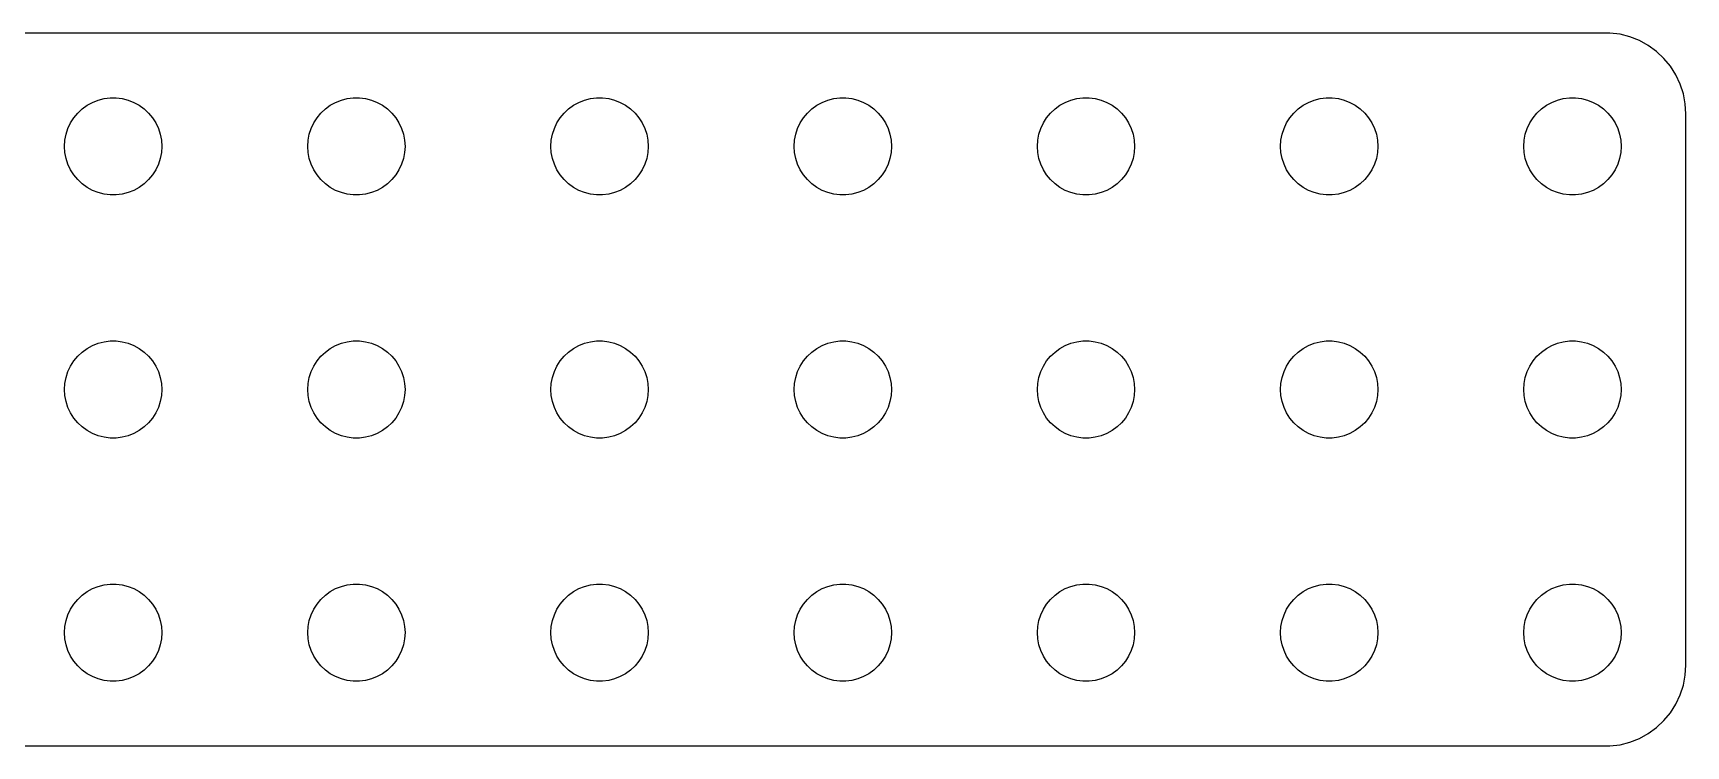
# Model space of a CAD drawing. Header units: metres. Extents: x -97 to 97, y -22 to 22.
# Drawn here: x -4.9 to 97, y -22 to 22 of the extents above; entities that cross this region are included whole.
import ezdxf

# ---------------------------------------------------------------- set-up
doc = ezdxf.new("R2010")
doc.units = ezdxf.units.M

msp = doc.modelspace()

# ---------------------------------------------------------------- linework, layer by layer
for p, q in [((92.3139, 21.9901), (-92.3139, 21.9901)), ((92.9369, 21.9114), (92.3139, 21.9901)), ((93.5451, 21.7553), (92.9369, 21.9114)), ((94.1289, 21.5241), (93.5451, 21.7553)), ((94.6791, 21.2216), (94.1289, 21.5241)), ((95.1871, 20.8526), (94.6791, 21.2216)), ((95.6448, 20.4227), (95.1871, 20.8526)), ((96.0451, 19.9389), (95.6448, 20.4227)), ((96.3815, 19.4088), (96.0451, 19.9389)), ((96.6489, 18.8406), (96.3815, 19.4088)), ((96.8429, 18.2434), (96.6489, 18.8406)), ((-1.91226, 17.3115), (-1.60747, 17.533)), ((-1.60747, 17.533), (-1.27733, 17.7145)), ((-1.27733, 17.7145), (-0.927048, 17.8532)), ((-0.927048, 17.8532), (-0.562134, 17.9469)), ((-0.562134, 17.9469), (-0.18837, 17.9941)), ((-0.18837, 17.9941), (0.18837, 17.9941)), ((0.18837, 17.9941), (0.562134, 17.9469)), ((0.562134, 17.9469), (0.927048, 17.8532)), ((0.927048, 17.8532), (1.27733, 17.7145)), ((1.27733, 17.7145), (1.60747, 17.533)), ((1.60747, 17.533), (1.91226, 17.3115)), ((13.0877, 17.3115), (13.3925, 17.533)), ((13.3925, 17.533), (13.7227, 17.7145)), ((13.7227, 17.7145), (14.0729, 17.8532)), ((14.0729, 17.8532), (14.4379, 17.9469)), ((14.4379, 17.9469), (14.8116, 17.9941)), ((14.8116, 17.9941), (15.1884, 17.9941)), ((15.1884, 17.9941), (15.5621, 17.9469)), ((15.5621, 17.9469), (15.927, 17.8532)), ((15.927, 17.8532), (16.2773, 17.7145)), ((16.2773, 17.7145), (16.6075, 17.533)), ((16.6075, 17.533), (16.9123, 17.3115)), ((28.0877, 17.3115), (28.3925, 17.533)), ((28.3925, 17.533), (28.7227, 17.7145)), ((28.7227, 17.7145), (29.0729, 17.8532)), ((29.0729, 17.8532), (29.4379, 17.9469)), ((29.4379, 17.9469), (29.8116, 17.9941)), ((29.8116, 17.9941), (30.1884, 17.9941)), ((30.1884, 17.9941), (30.5621, 17.9469)), ((30.5621, 17.9469), (30.927, 17.8532)), ((30.927, 17.8532), (31.2773, 17.7145)), ((31.2773, 17.7145), (31.6075, 17.533)), ((31.6075, 17.533), (31.9123, 17.3115)), ((43.0877, 17.3115), (43.3925, 17.533)), ((43.3925, 17.533), (43.7227, 17.7145)), ((43.7227, 17.7145), (44.0729, 17.8532)), ((44.0729, 17.8532), (44.4379, 17.9469)), ((44.4379, 17.9469), (44.8116, 17.9941)), ((44.8116, 17.9941), (45.1884, 17.9941)), ((45.1884, 17.9941), (45.5621, 17.9469)), ((45.5621, 17.9469), (45.927, 17.8532)), ((45.927, 17.8532), (46.2773, 17.7145)), ((46.2773, 17.7145), (46.6075, 17.533)), ((46.6075, 17.533), (46.9123, 17.3115)), ((58.0877, 17.3115), (58.3925, 17.533)), ((58.3925, 17.533), (58.7227, 17.7145)), ((58.7227, 17.7145), (59.0729, 17.8532)), ((59.0729, 17.8532), (59.4379, 17.9469)), ((59.4379, 17.9469), (59.8116, 17.9941)), ((59.8116, 17.9941), (60.1884, 17.9941)), ((60.1884, 17.9941), (60.5621, 17.9469)), ((60.5621, 17.9469), (60.927, 17.8532)), ((60.927, 17.8532), (61.2773, 17.7145)), ((61.2773, 17.7145), (61.6075, 17.533)), ((61.6075, 17.533), (61.9123, 17.3115)), ((73.0877, 17.3115), (73.3925, 17.533)), ((73.3925, 17.533), (73.7227, 17.7145)), ((73.7227, 17.7145), (74.073, 17.8532)), ((74.073, 17.8532), (74.4379, 17.9469)), ((74.4379, 17.9469), (74.8116, 17.9941)), ((74.8116, 17.9941), (75.1884, 17.9941)), ((75.1884, 17.9941), (75.5621, 17.9469)), ((75.5621, 17.9469), (75.927, 17.8532)), ((75.927, 17.8532), (76.2773, 17.7145)), ((76.2773, 17.7145), (76.6075, 17.533)), ((76.6075, 17.533), (76.9123, 17.3115)), ((88.0877, 17.3115), (88.3925, 17.533)), ((88.3925, 17.533), (88.7227, 17.7145)), ((88.7227, 17.7145), (89.073, 17.8532)), ((89.073, 17.8532), (89.4379, 17.9469)), ((89.4379, 17.9469), (89.8116, 17.9941)), ((89.8116, 17.9941), (90.1884, 17.9941)), ((90.1884, 17.9941), (90.5621, 17.9469)), ((90.5621, 17.9469), (90.927, 17.8532)), ((90.927, 17.8532), (91.2773, 17.7145)), ((91.2773, 17.7145), (91.6075, 17.533)), ((91.6075, 17.533), (91.9123, 17.3115)), ((96.9606, 17.6267), (96.8429, 18.2434)), ((97, 17), (96.9606, 17.6267)), ((-2.78932, 16.1044), (-2.62891, 16.4453)), ((-2.62891, 16.4453), (-2.42705, 16.7634)), ((-2.42705, 16.7634), (-2.1869, 17.0536)), ((-2.1869, 17.0536), (-1.91226, 17.3115)), ((1.91226, 17.3115), (2.1869, 17.0536)), ((2.1869, 17.0536), (2.42705, 16.7634)), ((2.42705, 16.7634), (2.62891, 16.4453)), ((2.62891, 16.4453), (2.78932, 16.1044)), ((12.2107, 16.1044), (12.3711, 16.4453)), ((12.3711, 16.4453), (12.5729, 16.7634)), ((12.5729, 16.7634), (12.8131, 17.0536)), ((12.8131, 17.0536), (13.0877, 17.3115)), ((16.9123, 17.3115), (17.1869, 17.0536)), ((17.1869, 17.0536), (17.427, 16.7634)), ((17.427, 16.7634), (17.6289, 16.4453)), ((17.6289, 16.4453), (17.7893, 16.1044)), ((27.2107, 16.1044), (27.3711, 16.4453)), ((27.3711, 16.4453), (27.5729, 16.7634)), ((27.5729, 16.7634), (27.8131, 17.0536)), ((27.8131, 17.0536), (28.0877, 17.3115)), ((31.9123, 17.3115), (32.1869, 17.0536)), ((32.1869, 17.0536), (32.427, 16.7634)), ((32.427, 16.7634), (32.6289, 16.4453)), ((32.6289, 16.4453), (32.7893, 16.1044)), ((42.2107, 16.1044), (42.3711, 16.4453)), ((42.3711, 16.4453), (42.5729, 16.7634)), ((42.5729, 16.7634), (42.8131, 17.0536)), ((42.8131, 17.0536), (43.0877, 17.3115)), ((46.9123, 17.3115), (47.1869, 17.0536)), ((47.1869, 17.0536), (47.427, 16.7634)), ((47.427, 16.7634), (47.6289, 16.4453)), ((47.6289, 16.4453), (47.7893, 16.1044)), ((57.2107, 16.1044), (57.3711, 16.4453)), ((57.3711, 16.4453), (57.5729, 16.7634)), ((57.5729, 16.7634), (57.8131, 17.0536)), ((57.8131, 17.0536), (58.0877, 17.3115)), ((61.9123, 17.3115), (62.1869, 17.0536)), ((62.1869, 17.0536), (62.427, 16.7634)), ((62.427, 16.7634), (62.6289, 16.4453)), ((62.6289, 16.4453), (62.7893, 16.1044)), ((72.2107, 16.1044), (72.3711, 16.4453)), ((72.3711, 16.4453), (72.573, 16.7634)), ((72.573, 16.7634), (72.8131, 17.0536)), ((72.8131, 17.0536), (73.0877, 17.3115)), ((76.9123, 17.3115), (77.1869, 17.0536)), ((77.1869, 17.0536), (77.427, 16.7634)), ((77.427, 16.7634), (77.6289, 16.4453)), ((77.6289, 16.4453), (77.7893, 16.1044)), ((87.2107, 16.1044), (87.3711, 16.4453)), ((87.3711, 16.4453), (87.573, 16.7634)), ((87.573, 16.7634), (87.8131, 17.0536)), ((87.8131, 17.0536), (88.0877, 17.3115)), ((91.9123, 17.3115), (92.1869, 17.0536)), ((92.1869, 17.0536), (92.427, 16.7634)), ((92.427, 16.7634), (92.6289, 16.4453)), ((92.6289, 16.4453), (92.7893, 16.1044)), ((97, -17), (97, 17)), ((-3, 15), (-2.97633, 15.376)), ((-2.97633, 15.376), (-2.90575, 15.7461)), ((-2.90575, 15.7461), (-2.78932, 16.1044)), ((2.78932, 16.1044), (2.90575, 15.7461)), ((2.90575, 15.7461), (2.97633, 15.376)), ((2.97633, 15.376), (3, 15)), ((12, 15), (12.0237, 15.376)), ((12.0237, 15.376), (12.0942, 15.7461)), ((12.0942, 15.7461), (12.2107, 16.1044)), ((17.7893, 16.1044), (17.9057, 15.7461)), ((17.9057, 15.7461), (17.9763, 15.376)), ((17.9763, 15.376), (18, 15)), ((27, 15), (27.0237, 15.376)), ((27.0237, 15.376), (27.0942, 15.7461)), ((27.0942, 15.7461), (27.2107, 16.1044)), ((32.7893, 16.1044), (32.9057, 15.7461)), ((32.9057, 15.7461), (32.9763, 15.376)), ((32.9763, 15.376), (33, 15)), ((42, 15), (42.0237, 15.376)), ((42.0237, 15.376), (42.0942, 15.7461)), ((42.0942, 15.7461), (42.2107, 16.1044)), ((47.7893, 16.1044), (47.9057, 15.7461)), ((47.9057, 15.7461), (47.9763, 15.376)), ((47.9763, 15.376), (48, 15)), ((57, 15), (57.0237, 15.376)), ((57.0237, 15.376), (57.0942, 15.7461)), ((57.0942, 15.7461), (57.2107, 16.1044)), ((62.7893, 16.1044), (62.9057, 15.7461)), ((62.9057, 15.7461), (62.9763, 15.376)), ((62.9763, 15.376), (63, 15)), ((72, 15), (72.0237, 15.376)), ((72.0237, 15.376), (72.0943, 15.7461)), ((72.0943, 15.7461), (72.2107, 16.1044)), ((77.7893, 16.1044), (77.9057, 15.7461)), ((77.9057, 15.7461), (77.9763, 15.376)), ((77.9763, 15.376), (78, 15)), ((87, 15), (87.0237, 15.376)), ((87.0237, 15.376), (87.0943, 15.7461)), ((87.0943, 15.7461), (87.2107, 16.1044)), ((92.7893, 16.1044), (92.9057, 15.7461)), ((92.9057, 15.7461), (92.9763, 15.376)), ((92.9763, 15.376), (93, 15)), ((-2.97633, 14.624), (-3, 15)), ((-2.90575, 14.2539), (-2.97633, 14.624)), ((2.97633, 14.624), (2.90575, 14.2539)), ((3, 15), (2.97633, 14.624)), ((12.0237, 14.624), (12, 15)), ((12.0942, 14.2539), (12.0237, 14.624)), ((17.9763, 14.624), (17.9057, 14.2539)), ((18, 15), (17.9763, 14.624)), ((27.0237, 14.624), (27, 15)), ((27.0942, 14.2539), (27.0237, 14.624)), ((32.9763, 14.624), (32.9057, 14.2539)), ((33, 15), (32.9763, 14.624)), ((42.0237, 14.624), (42, 15)), ((42.0942, 14.2539), (42.0237, 14.624)), ((47.9763, 14.624), (47.9057, 14.2539)), ((48, 15), (47.9763, 14.624)), ((57.0237, 14.624), (57, 15)), ((57.0942, 14.2539), (57.0237, 14.624)), ((62.9763, 14.624), (62.9057, 14.2539)), ((63, 15), (62.9763, 14.624)), ((72.0237, 14.624), (72, 15)), ((72.0943, 14.2539), (72.0237, 14.624)), ((77.9763, 14.624), (77.9057, 14.2539)), ((78, 15), (77.9763, 14.624)), ((87.0237, 14.624), (87, 15)), ((87.0943, 14.2539), (87.0237, 14.624)), ((92.9763, 14.624), (92.9057, 14.2539)), ((93, 15), (92.9763, 14.624)), ((-2.78932, 13.8956), (-2.90575, 14.2539)), ((-2.62891, 13.5547), (-2.78932, 13.8956)), ((-2.42705, 13.2366), (-2.62891, 13.5547)), ((2.62891, 13.5547), (2.42705, 13.2366)), ((2.78932, 13.8956), (2.62891, 13.5547)), ((2.90575, 14.2539), (2.78932, 13.8956)), ((12.2107, 13.8956), (12.0942, 14.2539)), ((12.3711, 13.5547), (12.2107, 13.8956)), ((12.5729, 13.2366), (12.3711, 13.5547)), ((17.6289, 13.5547), (17.427, 13.2366)), ((17.7893, 13.8956), (17.6289, 13.5547)), ((17.9057, 14.2539), (17.7893, 13.8956)), ((27.2107, 13.8956), (27.0942, 14.2539)), ((27.3711, 13.5547), (27.2107, 13.8956)), ((27.5729, 13.2366), (27.3711, 13.5547)), ((32.6289, 13.5547), (32.427, 13.2366)), ((32.7893, 13.8956), (32.6289, 13.5547)), ((32.9057, 14.2539), (32.7893, 13.8956)), ((42.2107, 13.8956), (42.0942, 14.2539)), ((42.3711, 13.5547), (42.2107, 13.8956)), ((42.5729, 13.2366), (42.3711, 13.5547)), ((47.6289, 13.5547), (47.427, 13.2366)), ((47.7893, 13.8956), (47.6289, 13.5547)), ((47.9057, 14.2539), (47.7893, 13.8956)), ((57.2107, 13.8956), (57.0942, 14.2539)), ((57.3711, 13.5547), (57.2107, 13.8956)), ((57.5729, 13.2366), (57.3711, 13.5547)), ((62.6289, 13.5547), (62.427, 13.2366)), ((62.7893, 13.8956), (62.6289, 13.5547)), ((62.9057, 14.2539), (62.7893, 13.8956)), ((72.2107, 13.8956), (72.0943, 14.2539)), ((72.3711, 13.5547), (72.2107, 13.8956)), ((72.573, 13.2366), (72.3711, 13.5547)), ((77.6289, 13.5547), (77.427, 13.2366)), ((77.7893, 13.8956), (77.6289, 13.5547)), ((77.9057, 14.2539), (77.7893, 13.8956)), ((87.2107, 13.8956), (87.0943, 14.2539)), ((87.3711, 13.5547), (87.2107, 13.8956)), ((87.573, 13.2366), (87.3711, 13.5547)), ((92.6289, 13.5547), (92.427, 13.2366)), ((92.7893, 13.8956), (92.6289, 13.5547)), ((92.9057, 14.2539), (92.7893, 13.8956)), ((-2.1869, 12.9464), (-2.42705, 13.2366)), ((-1.91226, 12.6884), (-2.1869, 12.9464)), ((-1.60747, 12.467), (-1.91226, 12.6884)), ((-1.27733, 12.2855), (-1.60747, 12.467)), ((-0.927048, 12.1468), (-1.27733, 12.2855)), ((1.27733, 12.2855), (0.927048, 12.1468)), ((1.60747, 12.467), (1.27733, 12.2855)), ((1.91226, 12.6884), (1.60747, 12.467)), ((2.1869, 12.9464), (1.91226, 12.6884)), ((2.42705, 13.2366), (2.1869, 12.9464)), ((12.8131, 12.9464), (12.5729, 13.2366)), ((13.0877, 12.6884), (12.8131, 12.9464)), ((13.3925, 12.467), (13.0877, 12.6884)), ((13.7227, 12.2855), (13.3925, 12.467)), ((14.0729, 12.1468), (13.7227, 12.2855)), ((16.2773, 12.2855), (15.927, 12.1468)), ((16.6075, 12.467), (16.2773, 12.2855)), ((16.9123, 12.6884), (16.6075, 12.467)), ((17.1869, 12.9464), (16.9123, 12.6884)), ((17.427, 13.2366), (17.1869, 12.9464)), ((27.8131, 12.9464), (27.5729, 13.2366)), ((28.0877, 12.6884), (27.8131, 12.9464)), ((28.3925, 12.467), (28.0877, 12.6884)), ((28.7227, 12.2855), (28.3925, 12.467)), ((29.0729, 12.1468), (28.7227, 12.2855)), ((31.2773, 12.2855), (30.927, 12.1468)), ((31.6075, 12.467), (31.2773, 12.2855)), ((31.9123, 12.6884), (31.6075, 12.467)), ((32.1869, 12.9464), (31.9123, 12.6884)), ((32.427, 13.2366), (32.1869, 12.9464)), ((42.8131, 12.9464), (42.5729, 13.2366)), ((43.0877, 12.6884), (42.8131, 12.9464)), ((43.3925, 12.467), (43.0877, 12.6884)), ((43.7227, 12.2855), (43.3925, 12.467)), ((44.0729, 12.1468), (43.7227, 12.2855)), ((46.2773, 12.2855), (45.927, 12.1468)), ((46.6075, 12.467), (46.2773, 12.2855)), ((46.9123, 12.6884), (46.6075, 12.467)), ((47.1869, 12.9464), (46.9123, 12.6884)), ((47.427, 13.2366), (47.1869, 12.9464)), ((57.8131, 12.9464), (57.5729, 13.2366)), ((58.0877, 12.6884), (57.8131, 12.9464)), ((58.3925, 12.467), (58.0877, 12.6884)), ((58.7227, 12.2855), (58.3925, 12.467)), ((59.0729, 12.1468), (58.7227, 12.2855)), ((61.2773, 12.2855), (60.927, 12.1468)), ((61.6075, 12.467), (61.2773, 12.2855)), ((61.9123, 12.6884), (61.6075, 12.467)), ((62.1869, 12.9464), (61.9123, 12.6884)), ((62.427, 13.2366), (62.1869, 12.9464)), ((72.8131, 12.9464), (72.573, 13.2366)), ((73.0877, 12.6884), (72.8131, 12.9464)), ((73.3925, 12.467), (73.0877, 12.6884)), ((73.7227, 12.2855), (73.3925, 12.467)), ((74.073, 12.1468), (73.7227, 12.2855)), ((76.2773, 12.2855), (75.927, 12.1468)), ((76.6075, 12.467), (76.2773, 12.2855)), ((76.9123, 12.6884), (76.6075, 12.467)), ((77.1869, 12.9464), (76.9123, 12.6884)), ((77.427, 13.2366), (77.1869, 12.9464)), ((87.8131, 12.9464), (87.573, 13.2366)), ((88.0877, 12.6884), (87.8131, 12.9464)), ((88.3925, 12.467), (88.0877, 12.6884)), ((88.7227, 12.2855), (88.3925, 12.467)), ((89.073, 12.1468), (88.7227, 12.2855)), ((91.2773, 12.2855), (90.927, 12.1468)), ((91.6075, 12.467), (91.2773, 12.2855)), ((91.9123, 12.6884), (91.6075, 12.467)), ((92.1869, 12.9464), (91.9123, 12.6884)), ((92.427, 13.2366), (92.1869, 12.9464)), ((-0.562134, 12.0531), (-0.927048, 12.1468)), ((-0.18837, 12.0059), (-0.562134, 12.0531)), ((0.18837, 12.0059), (-0.18837, 12.0059)), ((0.562134, 12.0531), (0.18837, 12.0059)), ((0.927048, 12.1468), (0.562134, 12.0531)), ((14.4379, 12.0531), (14.0729, 12.1468)), ((14.8116, 12.0059), (14.4379, 12.0531)), ((15.1884, 12.0059), (14.8116, 12.0059)), ((15.5621, 12.0531), (15.1884, 12.0059)), ((15.927, 12.1468), (15.5621, 12.0531)), ((29.4379, 12.0531), (29.0729, 12.1468)), ((29.8116, 12.0059), (29.4379, 12.0531)), ((30.1884, 12.0059), (29.8116, 12.0059)), ((30.5621, 12.0531), (30.1884, 12.0059)), ((30.927, 12.1468), (30.5621, 12.0531)), ((44.4379, 12.0531), (44.0729, 12.1468)), ((44.8116, 12.0059), (44.4379, 12.0531)), ((45.1884, 12.0059), (44.8116, 12.0059)), ((45.5621, 12.0531), (45.1884, 12.0059)), ((45.927, 12.1468), (45.5621, 12.0531)), ((59.4379, 12.0531), (59.0729, 12.1468)), ((59.8116, 12.0059), (59.4379, 12.0531)), ((60.1884, 12.0059), (59.8116, 12.0059)), ((60.5621, 12.0531), (60.1884, 12.0059)), ((60.927, 12.1468), (60.5621, 12.0531)), ((74.4379, 12.0531), (74.073, 12.1468)), ((74.8116, 12.0059), (74.4379, 12.0531)), ((75.1884, 12.0059), (74.8116, 12.0059)), ((75.5621, 12.0531), (75.1884, 12.0059)), ((75.927, 12.1468), (75.5621, 12.0531)), ((89.4379, 12.0531), (89.073, 12.1468)), ((89.8116, 12.0059), (89.4379, 12.0531)), ((90.1884, 12.0059), (89.8116, 12.0059)), ((90.5621, 12.0531), (90.1884, 12.0059)), ((90.927, 12.1468), (90.5621, 12.0531)), ((-2.42705, 1.76335), (-2.1869, 2.05363)), ((-2.1869, 2.05363), (-1.91226, 2.31154)), ((-1.91226, 2.31154), (-1.60747, 2.53297)), ((-1.60747, 2.53297), (-1.27733, 2.71448)), ((-1.27733, 2.71448), (-0.927048, 2.85316)), ((-0.927048, 2.85316), (-0.562134, 2.94685)), ((-0.562134, 2.94685), (-0.18837, 2.99408)), ((-0.18837, 2.99408), (0.18837, 2.99408)), ((0.18837, 2.99408), (0.562134, 2.94685)), ((0.562134, 2.94685), (0.927048, 2.85316)), ((0.927048, 2.85316), (1.27733, 2.71448)), ((1.27733, 2.71448), (1.60747, 2.53297)), ((1.60747, 2.53297), (1.91226, 2.31154)), ((1.91226, 2.31154), (2.1869, 2.05363)), ((2.1869, 2.05363), (2.42705, 1.76335)), ((12.5729, 1.76335), (12.8131, 2.05363)), ((12.8131, 2.05363), (13.0877, 2.31154)), ((13.0877, 2.31154), (13.3925, 2.53297)), ((13.3925, 2.53297), (13.7227, 2.71448)), ((13.7227, 2.71448), (14.0729, 2.85316)), ((14.0729, 2.85316), (14.4379, 2.94685)), ((14.4379, 2.94685), (14.8116, 2.99408)), ((14.8116, 2.99408), (15.1884, 2.99408)), ((15.1884, 2.99408), (15.5621, 2.94685)), ((15.5621, 2.94685), (15.927, 2.85316)), ((15.927, 2.85316), (16.2773, 2.71448)), ((16.2773, 2.71448), (16.6075, 2.53297)), ((16.6075, 2.53297), (16.9123, 2.31154)), ((16.9123, 2.31154), (17.1869, 2.05363)), ((17.1869, 2.05363), (17.427, 1.76335)), ((27.5729, 1.76335), (27.8131, 2.05363)), ((27.8131, 2.05363), (28.0877, 2.31154)), ((28.0877, 2.31154), (28.3925, 2.53297)), ((28.3925, 2.53297), (28.7227, 2.71448)), ((28.7227, 2.71448), (29.0729, 2.85316)), ((29.0729, 2.85316), (29.4379, 2.94685)), ((29.4379, 2.94685), (29.8116, 2.99408)), ((29.8116, 2.99408), (30.1884, 2.99408)), ((30.1884, 2.99408), (30.5621, 2.94685)), ((30.5621, 2.94685), (30.927, 2.85316)), ((30.927, 2.85316), (31.2773, 2.71448)), ((31.2773, 2.71448), (31.6075, 2.53297)), ((31.6075, 2.53297), (31.9123, 2.31154)), ((31.9123, 2.31154), (32.1869, 2.05363)), ((32.1869, 2.05363), (32.427, 1.76335)), ((42.5729, 1.76335), (42.8131, 2.05363)), ((42.8131, 2.05363), (43.0877, 2.31154)), ((43.0877, 2.31154), (43.3925, 2.53297)), ((43.3925, 2.53297), (43.7227, 2.71448)), ((43.7227, 2.71448), (44.0729, 2.85316)), ((44.0729, 2.85316), (44.4379, 2.94685)), ((44.4379, 2.94685), (44.8116, 2.99408)), ((44.8116, 2.99408), (45.1884, 2.99408)), ((45.1884, 2.99408), (45.5621, 2.94685)), ((45.5621, 2.94685), (45.927, 2.85316)), ((45.927, 2.85316), (46.2773, 2.71448)), ((46.2773, 2.71448), (46.6075, 2.53297)), ((46.6075, 2.53297), (46.9123, 2.31154)), ((46.9123, 2.31154), (47.1869, 2.05363)), ((47.1869, 2.05363), (47.427, 1.76335)), ((57.5729, 1.76335), (57.8131, 2.05363)), ((57.8131, 2.05363), (58.0877, 2.31154)), ((58.0877, 2.31154), (58.3925, 2.53297)), ((58.3925, 2.53297), (58.7227, 2.71448)), ((58.7227, 2.71448), (59.0729, 2.85316)), ((59.0729, 2.85316), (59.4379, 2.94685)), ((59.4379, 2.94685), (59.8116, 2.99408)), ((59.8116, 2.99408), (60.1884, 2.99408)), ((60.1884, 2.99408), (60.5621, 2.94685)), ((60.5621, 2.94685), (60.927, 2.85316)), ((60.927, 2.85316), (61.2773, 2.71448)), ((61.2773, 2.71448), (61.6075, 2.53297)), ((61.6075, 2.53297), (61.9123, 2.31154)), ((61.9123, 2.31154), (62.1869, 2.05363)), ((62.1869, 2.05363), (62.427, 1.76335)), ((72.573, 1.76335), (72.8131, 2.05363)), ((72.8131, 2.05363), (73.0877, 2.31154)), ((73.0877, 2.31154), (73.3925, 2.53297)), ((73.3925, 2.53297), (73.7227, 2.71448)), ((73.7227, 2.71448), (74.073, 2.85316)), ((74.073, 2.85316), (74.4379, 2.94685)), ((74.4379, 2.94685), (74.8116, 2.99408)), ((74.8116, 2.99408), (75.1884, 2.99408)), ((75.1884, 2.99408), (75.5621, 2.94685)), ((75.5621, 2.94685), (75.927, 2.85316)), ((75.927, 2.85316), (76.2773, 2.71448)), ((76.2773, 2.71448), (76.6075, 2.53297)), ((76.6075, 2.53297), (76.9123, 2.31154)), ((76.9123, 2.31154), (77.1869, 2.05363)), ((77.1869, 2.05363), (77.427, 1.76335)), ((87.573, 1.76335), (87.8131, 2.05363)), ((87.8131, 2.05363), (88.0877, 2.31154)), ((88.0877, 2.31154), (88.3925, 2.53297)), ((88.3925, 2.53297), (88.7227, 2.71448)), ((88.7227, 2.71448), (89.073, 2.85316)), ((89.073, 2.85316), (89.4379, 2.94685)), ((89.4379, 2.94685), (89.8116, 2.99408)), ((89.8116, 2.99408), (90.1884, 2.99408)), ((90.1884, 2.99408), (90.5621, 2.94685)), ((90.5621, 2.94685), (90.927, 2.85316)), ((90.927, 2.85316), (91.2773, 2.71448)), ((91.2773, 2.71448), (91.6075, 2.53297)), ((91.6075, 2.53297), (91.9123, 2.31154)), ((91.9123, 2.31154), (92.1869, 2.05363)), ((92.1869, 2.05363), (92.427, 1.76335)), ((-2.90575, 0.746063), (-2.78932, 1.10437)), ((-2.78932, 1.10437), (-2.62891, 1.44525)), ((-2.62891, 1.44525), (-2.42705, 1.76335)), ((2.42705, 1.76335), (2.62891, 1.44525)), ((2.62891, 1.44525), (2.78932, 1.10437)), ((2.78932, 1.10437), (2.90575, 0.746063)), ((12.0942, 0.746063), (12.2107, 1.10437)), ((12.2107, 1.10437), (12.3711, 1.44525)), ((12.3711, 1.44525), (12.5729, 1.76335)), ((17.427, 1.76335), (17.6289, 1.44525)), ((17.6289, 1.44525), (17.7893, 1.10437)), ((17.7893, 1.10437), (17.9057, 0.746063)), ((27.0942, 0.746063), (27.2107, 1.10437)), ((27.2107, 1.10437), (27.3711, 1.44525)), ((27.3711, 1.44525), (27.5729, 1.76335)), ((32.427, 1.76335), (32.6289, 1.44525)), ((32.6289, 1.44525), (32.7893, 1.10437)), ((32.7893, 1.10437), (32.9057, 0.746063)), ((42.0942, 0.746063), (42.2107, 1.10437)), ((42.2107, 1.10437), (42.3711, 1.44525)), ((42.3711, 1.44525), (42.5729, 1.76335)), ((47.427, 1.76335), (47.6289, 1.44525)), ((47.6289, 1.44525), (47.7893, 1.10437)), ((47.7893, 1.10437), (47.9057, 0.746063)), ((57.0942, 0.746063), (57.2107, 1.10437)), ((57.2107, 1.10437), (57.3711, 1.44525)), ((57.3711, 1.44525), (57.5729, 1.76335)), ((62.427, 1.76335), (62.6289, 1.44525)), ((62.6289, 1.44525), (62.7893, 1.10437)), ((62.7893, 1.10437), (62.9057, 0.746063)), ((72.0943, 0.746063), (72.2107, 1.10437)), ((72.2107, 1.10437), (72.3711, 1.44525)), ((72.3711, 1.44525), (72.573, 1.76335)), ((77.427, 1.76335), (77.6289, 1.44525)), ((77.6289, 1.44525), (77.7893, 1.10437)), ((77.7893, 1.10437), (77.9057, 0.746063)), ((87.0943, 0.746063), (87.2107, 1.10437)), ((87.2107, 1.10437), (87.3711, 1.44525)), ((87.3711, 1.44525), (87.573, 1.76335)), ((92.427, 1.76335), (92.6289, 1.44525)), ((92.6289, 1.44525), (92.7893, 1.10437)), ((92.7893, 1.10437), (92.9057, 0.746063)), ((-3, 0), (-2.97633, 0.375992)), ((-2.97633, -0.375992), (-3, 0)), ((-2.97633, 0.375992), (-2.90575, 0.746063)), ((2.90575, 0.746063), (2.97633, 0.375992)), ((2.97633, 0.375992), (3, 0)), ((3, 0), (2.97633, -0.375992)), ((12, 0), (12.0237, 0.375992)), ((12.0237, -0.375992), (12, 0)), ((12.0237, 0.375992), (12.0942, 0.746063)), ((17.9057, 0.746063), (17.9763, 0.375992)), ((17.9763, 0.375992), (18, 0)), ((18, 0), (17.9763, -0.375992)), ((27, 0), (27.0237, 0.375992)), ((27.0237, -0.375992), (27, 0)), ((27.0237, 0.375992), (27.0942, 0.746063)), ((32.9057, 0.746063), (32.9763, 0.375992)), ((32.9763, 0.375992), (33, 0)), ((33, 0), (32.9763, -0.375992)), ((42, 0), (42.0237, 0.375992)), ((42.0237, -0.375992), (42, 0)), ((42.0237, 0.375992), (42.0942, 0.746063)), ((47.9057, 0.746063), (47.9763, 0.375992)), ((47.9763, 0.375992), (48, 0)), ((48, 0), (47.9763, -0.375992)), ((57, 0), (57.0237, 0.375992)), ((57.0237, -0.375992), (57, 0)), ((57.0237, 0.375992), (57.0942, 0.746063)), ((62.9057, 0.746063), (62.9763, 0.375992)), ((62.9763, 0.375992), (63, 0)), ((63, 0), (62.9763, -0.375992)), ((72, 0), (72.0237, 0.375992)), ((72.0237, -0.375992), (72, 0)), ((72.0237, 0.375992), (72.0943, 0.746063)), ((77.9057, 0.746063), (77.9763, 0.375992)), ((77.9763, 0.375992), (78, 0)), ((78, 0), (77.9763, -0.375992)), ((87, 0), (87.0237, 0.375992)), ((87.0237, -0.375992), (87, 0)), ((87.0237, 0.375992), (87.0943, 0.746063)), ((92.9057, 0.746063), (92.9763, 0.375992)), ((92.9763, 0.375992), (93, 0)), ((93, 0), (92.9763, -0.375992)), ((-2.90575, -0.746063), (-2.97633, -0.375992)), ((-2.78932, -1.10437), (-2.90575, -0.746063)), ((2.90575, -0.746063), (2.78932, -1.10437)), ((2.97633, -0.375992), (2.90575, -0.746063)), ((12.0942, -0.746063), (12.0237, -0.375992)), ((12.2107, -1.10437), (12.0942, -0.746063)), ((17.9057, -0.746063), (17.7893, -1.10437)), ((17.9763, -0.375992), (17.9057, -0.746063)), ((27.0942, -0.746063), (27.0237, -0.375992)), ((27.2107, -1.10437), (27.0942, -0.746063)), ((32.9057, -0.746063), (32.7893, -1.10437)), ((32.9763, -0.375992), (32.9057, -0.746063)), ((42.0942, -0.746063), (42.0237, -0.375992)), ((42.2107, -1.10437), (42.0942, -0.746063)), ((47.9057, -0.746063), (47.7893, -1.10437)), ((47.9763, -0.375992), (47.9057, -0.746063)), ((57.0942, -0.746063), (57.0237, -0.375992)), ((57.2107, -1.10437), (57.0942, -0.746063)), ((62.9057, -0.746063), (62.7893, -1.10437)), ((62.9763, -0.375992), (62.9057, -0.746063)), ((72.0943, -0.746063), (72.0237, -0.375992)), ((72.2107, -1.10437), (72.0943, -0.746063)), ((77.9057, -0.746063), (77.7893, -1.10437)), ((77.9763, -0.375992), (77.9057, -0.746063)), ((87.0943, -0.746063), (87.0237, -0.375992)), ((87.2107, -1.10437), (87.0943, -0.746063)), ((92.9057, -0.746063), (92.7893, -1.10437)), ((92.9763, -0.375992), (92.9057, -0.746063)), ((-2.62891, -1.44525), (-2.78932, -1.10437)), ((-2.42705, -1.76335), (-2.62891, -1.44525)), ((-2.1869, -2.05363), (-2.42705, -1.76335)), ((2.42705, -1.76335), (2.1869, -2.05363)), ((2.62891, -1.44525), (2.42705, -1.76335)), ((2.78932, -1.10437), (2.62891, -1.44525)), ((12.3711, -1.44525), (12.2107, -1.10437)), ((12.5729, -1.76335), (12.3711, -1.44525)), ((12.8131, -2.05363), (12.5729, -1.76335)), ((17.427, -1.76335), (17.1869, -2.05363)), ((17.6289, -1.44525), (17.427, -1.76335)), ((17.7893, -1.10437), (17.6289, -1.44525)), ((27.3711, -1.44525), (27.2107, -1.10437)), ((27.5729, -1.76335), (27.3711, -1.44525)), ((27.8131, -2.05363), (27.5729, -1.76335)), ((32.427, -1.76335), (32.1869, -2.05363)), ((32.6289, -1.44525), (32.427, -1.76335)), ((32.7893, -1.10437), (32.6289, -1.44525)), ((42.3711, -1.44525), (42.2107, -1.10437)), ((42.5729, -1.76335), (42.3711, -1.44525)), ((42.8131, -2.05363), (42.5729, -1.76335)), ((47.427, -1.76335), (47.1869, -2.05363)), ((47.6289, -1.44525), (47.427, -1.76335)), ((47.7893, -1.10437), (47.6289, -1.44525)), ((57.3711, -1.44525), (57.2107, -1.10437)), ((57.5729, -1.76335), (57.3711, -1.44525)), ((57.8131, -2.05363), (57.5729, -1.76335)), ((62.427, -1.76335), (62.1869, -2.05363)), ((62.6289, -1.44525), (62.427, -1.76335)), ((62.7893, -1.10437), (62.6289, -1.44525)), ((72.3711, -1.44525), (72.2107, -1.10437)), ((72.573, -1.76335), (72.3711, -1.44525)), ((72.8131, -2.05363), (72.573, -1.76335)), ((77.427, -1.76335), (77.1869, -2.05363)), ((77.6289, -1.44525), (77.427, -1.76335)), ((77.7893, -1.10437), (77.6289, -1.44525)), ((87.3711, -1.44525), (87.2107, -1.10437)), ((87.573, -1.76335), (87.3711, -1.44525)), ((87.8131, -2.05363), (87.573, -1.76335)), ((92.427, -1.76335), (92.1869, -2.05363)), ((92.6289, -1.44525), (92.427, -1.76335)), ((92.7893, -1.10437), (92.6289, -1.44525)), ((-1.91226, -2.31154), (-2.1869, -2.05363)), ((-1.60747, -2.53297), (-1.91226, -2.31154)), ((-1.27733, -2.71448), (-1.60747, -2.53297)), ((-0.927048, -2.85316), (-1.27733, -2.71448)), ((-0.562134, -2.94685), (-0.927048, -2.85316)), ((-0.18837, -2.99408), (-0.562134, -2.94685)), ((0.18837, -2.99408), (-0.18837, -2.99408)), ((0.562134, -2.94685), (0.18837, -2.99408)), ((0.927048, -2.85316), (0.562134, -2.94685)), ((1.27733, -2.71448), (0.927048, -2.85316)), ((1.60747, -2.53297), (1.27733, -2.71448)), ((1.91226, -2.31154), (1.60747, -2.53297)), ((2.1869, -2.05363), (1.91226, -2.31154)), ((13.0877, -2.31154), (12.8131, -2.05363)), ((13.3925, -2.53297), (13.0877, -2.31154)), ((13.7227, -2.71448), (13.3925, -2.53297)), ((14.0729, -2.85316), (13.7227, -2.71448)), ((14.4379, -2.94685), (14.0729, -2.85316)), ((14.8116, -2.99408), (14.4379, -2.94685)), ((15.1884, -2.99408), (14.8116, -2.99408)), ((15.5621, -2.94685), (15.1884, -2.99408)), ((15.927, -2.85316), (15.5621, -2.94685)), ((16.2773, -2.71448), (15.927, -2.85316)), ((16.6075, -2.53297), (16.2773, -2.71448)), ((16.9123, -2.31154), (16.6075, -2.53297)), ((17.1869, -2.05363), (16.9123, -2.31154)), ((28.0877, -2.31154), (27.8131, -2.05363)), ((28.3925, -2.53297), (28.0877, -2.31154)), ((28.7227, -2.71448), (28.3925, -2.53297)), ((29.0729, -2.85316), (28.7227, -2.71448)), ((29.4379, -2.94685), (29.0729, -2.85316)), ((29.8116, -2.99408), (29.4379, -2.94685)), ((30.1884, -2.99408), (29.8116, -2.99408)), ((30.5621, -2.94685), (30.1884, -2.99408)), ((30.927, -2.85316), (30.5621, -2.94685)), ((31.2773, -2.71448), (30.927, -2.85316)), ((31.6075, -2.53297), (31.2773, -2.71448)), ((31.9123, -2.31154), (31.6075, -2.53297)), ((32.1869, -2.05363), (31.9123, -2.31154)), ((43.0877, -2.31154), (42.8131, -2.05363)), ((43.3925, -2.53297), (43.0877, -2.31154)), ((43.7227, -2.71448), (43.3925, -2.53297)), ((44.0729, -2.85316), (43.7227, -2.71448)), ((44.4379, -2.94685), (44.0729, -2.85316)), ((44.8116, -2.99408), (44.4379, -2.94685)), ((45.1884, -2.99408), (44.8116, -2.99408)), ((45.5621, -2.94685), (45.1884, -2.99408)), ((45.927, -2.85316), (45.5621, -2.94685)), ((46.2773, -2.71448), (45.927, -2.85316)), ((46.6075, -2.53297), (46.2773, -2.71448)), ((46.9123, -2.31154), (46.6075, -2.53297)), ((47.1869, -2.05363), (46.9123, -2.31154)), ((58.0877, -2.31154), (57.8131, -2.05363)), ((58.3925, -2.53297), (58.0877, -2.31154)), ((58.7227, -2.71448), (58.3925, -2.53297)), ((59.0729, -2.85316), (58.7227, -2.71448)), ((59.4379, -2.94685), (59.0729, -2.85316)), ((59.8116, -2.99408), (59.4379, -2.94685)), ((60.1884, -2.99408), (59.8116, -2.99408)), ((60.5621, -2.94685), (60.1884, -2.99408)), ((60.927, -2.85316), (60.5621, -2.94685)), ((61.2773, -2.71448), (60.927, -2.85316)), ((61.6075, -2.53297), (61.2773, -2.71448)), ((61.9123, -2.31154), (61.6075, -2.53297)), ((62.1869, -2.05363), (61.9123, -2.31154)), ((73.0877, -2.31154), (72.8131, -2.05363)), ((73.3925, -2.53297), (73.0877, -2.31154)), ((73.7227, -2.71448), (73.3925, -2.53297)), ((74.073, -2.85316), (73.7227, -2.71448)), ((74.4379, -2.94685), (74.073, -2.85316)), ((74.8116, -2.99408), (74.4379, -2.94685)), ((75.1884, -2.99408), (74.8116, -2.99408)), ((75.5621, -2.94685), (75.1884, -2.99408)), ((75.927, -2.85316), (75.5621, -2.94685)), ((76.2773, -2.71448), (75.927, -2.85316)), ((76.6075, -2.53297), (76.2773, -2.71448)), ((76.9123, -2.31154), (76.6075, -2.53297)), ((77.1869, -2.05363), (76.9123, -2.31154)), ((88.0877, -2.31154), (87.8131, -2.05363)), ((88.3925, -2.53297), (88.0877, -2.31154)), ((88.7227, -2.71448), (88.3925, -2.53297)), ((89.073, -2.85316), (88.7227, -2.71448)), ((89.4379, -2.94685), (89.073, -2.85316)), ((89.8116, -2.99408), (89.4379, -2.94685)), ((90.1884, -2.99408), (89.8116, -2.99408)), ((90.5621, -2.94685), (90.1884, -2.99408)), ((90.927, -2.85316), (90.5621, -2.94685)), ((91.2773, -2.71448), (90.927, -2.85316)), ((91.6075, -2.53297), (91.2773, -2.71448)), ((91.9123, -2.31154), (91.6075, -2.53297)), ((92.1869, -2.05363), (91.9123, -2.31154)), ((-1.27733, -12.2855), (-0.927048, -12.1468)), ((-0.927048, -12.1468), (-0.562134, -12.0531)), ((-0.562134, -12.0531), (-0.18837, -12.0059)), ((-0.18837, -12.0059), (0.18837, -12.0059)), ((0.18837, -12.0059), (0.562134, -12.0531)), ((0.562134, -12.0531), (0.927048, -12.1468)), ((0.927048, -12.1468), (1.27733, -12.2855)), ((13.7227, -12.2855), (14.0729, -12.1468)), ((14.0729, -12.1468), (14.4379, -12.0531)), ((14.4379, -12.0531), (14.8116, -12.0059)), ((14.8116, -12.0059), (15.1884, -12.0059)), ((15.1884, -12.0059), (15.5621, -12.0531)), ((15.5621, -12.0531), (15.927, -12.1468)), ((15.927, -12.1468), (16.2773, -12.2855)), ((28.7227, -12.2855), (29.0729, -12.1468)), ((29.0729, -12.1468), (29.4379, -12.0531)), ((29.4379, -12.0531), (29.8116, -12.0059)), ((29.8116, -12.0059), (30.1884, -12.0059)), ((30.1884, -12.0059), (30.5621, -12.0531)), ((30.5621, -12.0531), (30.927, -12.1468)), ((30.927, -12.1468), (31.2773, -12.2855)), ((43.7227, -12.2855), (44.0729, -12.1468)), ((44.0729, -12.1468), (44.4379, -12.0531)), ((44.4379, -12.0531), (44.8116, -12.0059)), ((44.8116, -12.0059), (45.1884, -12.0059)), ((45.1884, -12.0059), (45.5621, -12.0531)), ((45.5621, -12.0531), (45.927, -12.1468)), ((45.927, -12.1468), (46.2773, -12.2855)), ((58.7227, -12.2855), (59.0729, -12.1468)), ((59.0729, -12.1468), (59.4379, -12.0531)), ((59.4379, -12.0531), (59.8116, -12.0059)), ((59.8116, -12.0059), (60.1884, -12.0059)), ((60.1884, -12.0059), (60.5621, -12.0531)), ((60.5621, -12.0531), (60.927, -12.1468)), ((60.927, -12.1468), (61.2773, -12.2855)), ((73.7227, -12.2855), (74.073, -12.1468)), ((74.073, -12.1468), (74.4379, -12.0531)), ((74.4379, -12.0531), (74.8116, -12.0059)), ((74.8116, -12.0059), (75.1884, -12.0059)), ((75.1884, -12.0059), (75.5621, -12.0531)), ((75.5621, -12.0531), (75.927, -12.1468)), ((75.927, -12.1468), (76.2773, -12.2855)), ((88.7227, -12.2855), (89.073, -12.1468)), ((89.073, -12.1468), (89.4379, -12.0531)), ((89.4379, -12.0531), (89.8116, -12.0059)), ((89.8116, -12.0059), (90.1884, -12.0059)), ((90.1884, -12.0059), (90.5621, -12.0531)), ((90.5621, -12.0531), (90.927, -12.1468)), ((90.927, -12.1468), (91.2773, -12.2855)), ((-2.62891, -13.5547), (-2.42705, -13.2366)), ((-2.42705, -13.2366), (-2.1869, -12.9464)), ((-2.1869, -12.9464), (-1.91226, -12.6884)), ((-1.91226, -12.6884), (-1.60747, -12.467)), ((-1.60747, -12.467), (-1.27733, -12.2855)), ((1.27733, -12.2855), (1.60747, -12.467)), ((1.60747, -12.467), (1.91226, -12.6884)), ((1.91226, -12.6884), (2.1869, -12.9464)), ((2.1869, -12.9464), (2.42705, -13.2366)), ((2.42705, -13.2366), (2.62891, -13.5547)), ((12.3711, -13.5547), (12.5729, -13.2366)), ((12.5729, -13.2366), (12.8131, -12.9464)), ((12.8131, -12.9464), (13.0877, -12.6884)), ((13.0877, -12.6884), (13.3925, -12.467)), ((13.3925, -12.467), (13.7227, -12.2855)), ((16.2773, -12.2855), (16.6075, -12.467)), ((16.6075, -12.467), (16.9123, -12.6884)), ((16.9123, -12.6884), (17.1869, -12.9464)), ((17.1869, -12.9464), (17.427, -13.2366)), ((17.427, -13.2366), (17.6289, -13.5547)), ((27.3711, -13.5547), (27.5729, -13.2366)), ((27.5729, -13.2366), (27.8131, -12.9464)), ((27.8131, -12.9464), (28.0877, -12.6884)), ((28.0877, -12.6884), (28.3925, -12.467)), ((28.3925, -12.467), (28.7227, -12.2855)), ((31.2773, -12.2855), (31.6075, -12.467)), ((31.6075, -12.467), (31.9123, -12.6884)), ((31.9123, -12.6884), (32.1869, -12.9464)), ((32.1869, -12.9464), (32.427, -13.2366)), ((32.427, -13.2366), (32.6289, -13.5547)), ((42.3711, -13.5547), (42.5729, -13.2366)), ((42.5729, -13.2366), (42.8131, -12.9464)), ((42.8131, -12.9464), (43.0877, -12.6884)), ((43.0877, -12.6884), (43.3925, -12.467)), ((43.3925, -12.467), (43.7227, -12.2855)), ((46.2773, -12.2855), (46.6075, -12.467)), ((46.6075, -12.467), (46.9123, -12.6884)), ((46.9123, -12.6884), (47.1869, -12.9464)), ((47.1869, -12.9464), (47.427, -13.2366)), ((47.427, -13.2366), (47.6289, -13.5547)), ((57.3711, -13.5547), (57.5729, -13.2366)), ((57.5729, -13.2366), (57.8131, -12.9464)), ((57.8131, -12.9464), (58.0877, -12.6884)), ((58.0877, -12.6884), (58.3925, -12.467)), ((58.3925, -12.467), (58.7227, -12.2855)), ((61.2773, -12.2855), (61.6075, -12.467)), ((61.6075, -12.467), (61.9123, -12.6884)), ((61.9123, -12.6884), (62.1869, -12.9464)), ((62.1869, -12.9464), (62.427, -13.2366)), ((62.427, -13.2366), (62.6289, -13.5547)), ((72.3711, -13.5547), (72.573, -13.2366)), ((72.573, -13.2366), (72.8131, -12.9464)), ((72.8131, -12.9464), (73.0877, -12.6884)), ((73.0877, -12.6884), (73.3925, -12.467)), ((73.3925, -12.467), (73.7227, -12.2855)), ((76.2773, -12.2855), (76.6075, -12.467)), ((76.6075, -12.467), (76.9123, -12.6884)), ((76.9123, -12.6884), (77.1869, -12.9464)), ((77.1869, -12.9464), (77.427, -13.2366)), ((77.427, -13.2366), (77.6289, -13.5547)), ((87.3711, -13.5547), (87.573, -13.2366)), ((87.573, -13.2366), (87.8131, -12.9464)), ((87.8131, -12.9464), (88.0877, -12.6884)), ((88.0877, -12.6884), (88.3925, -12.467)), ((88.3925, -12.467), (88.7227, -12.2855)), ((91.2773, -12.2855), (91.6075, -12.467)), ((91.6075, -12.467), (91.9123, -12.6884)), ((91.9123, -12.6884), (92.1869, -12.9464)), ((92.1869, -12.9464), (92.427, -13.2366)), ((92.427, -13.2366), (92.6289, -13.5547)), ((-2.97633, -14.624), (-2.90575, -14.2539)), ((-2.90575, -14.2539), (-2.78932, -13.8956)), ((-2.78932, -13.8956), (-2.62891, -13.5547)), ((2.62891, -13.5547), (2.78932, -13.8956)), ((2.78932, -13.8956), (2.90575, -14.2539)), ((2.90575, -14.2539), (2.97633, -14.624)), ((12.0237, -14.624), (12.0942, -14.2539)), ((12.0942, -14.2539), (12.2107, -13.8956)), ((12.2107, -13.8956), (12.3711, -13.5547)), ((17.6289, -13.5547), (17.7893, -13.8956)), ((17.7893, -13.8956), (17.9057, -14.2539)), ((17.9057, -14.2539), (17.9763, -14.624)), ((27.0237, -14.624), (27.0942, -14.2539)), ((27.0942, -14.2539), (27.2107, -13.8956)), ((27.2107, -13.8956), (27.3711, -13.5547)), ((32.6289, -13.5547), (32.7893, -13.8956)), ((32.7893, -13.8956), (32.9057, -14.2539)), ((32.9057, -14.2539), (32.9763, -14.624)), ((42.0237, -14.624), (42.0942, -14.2539)), ((42.0942, -14.2539), (42.2107, -13.8956)), ((42.2107, -13.8956), (42.3711, -13.5547)), ((47.6289, -13.5547), (47.7893, -13.8956)), ((47.7893, -13.8956), (47.9057, -14.2539)), ((47.9057, -14.2539), (47.9763, -14.624)), ((57.0237, -14.624), (57.0942, -14.2539)), ((57.0942, -14.2539), (57.2107, -13.8956)), ((57.2107, -13.8956), (57.3711, -13.5547)), ((62.6289, -13.5547), (62.7893, -13.8956)), ((62.7893, -13.8956), (62.9057, -14.2539)), ((62.9057, -14.2539), (62.9763, -14.624)), ((72.0237, -14.624), (72.0943, -14.2539)), ((72.0943, -14.2539), (72.2107, -13.8956)), ((72.2107, -13.8956), (72.3711, -13.5547)), ((77.6289, -13.5547), (77.7893, -13.8956)), ((77.7893, -13.8956), (77.9057, -14.2539)), ((77.9057, -14.2539), (77.9763, -14.624)), ((87.0237, -14.624), (87.0943, -14.2539)), ((87.0943, -14.2539), (87.2107, -13.8956)), ((87.2107, -13.8956), (87.3711, -13.5547)), ((92.6289, -13.5547), (92.7893, -13.8956)), ((92.7893, -13.8956), (92.9057, -14.2539)), ((92.9057, -14.2539), (92.9763, -14.624)), ((-3, -15), (-2.97633, -14.624)), ((-2.97633, -15.376), (-3, -15)), ((2.97633, -14.624), (3, -15)), ((3, -15), (2.97633, -15.376)), ((12, -15), (12.0237, -14.624)), ((12.0237, -15.376), (12, -15)), ((17.9763, -14.624), (18, -15)), ((18, -15), (17.9763, -15.376)), ((27, -15), (27.0237, -14.624)), ((27.0237, -15.376), (27, -15)), ((32.9763, -14.624), (33, -15)), ((33, -15), (32.9763, -15.376)), ((42, -15), (42.0237, -14.624)), ((42.0237, -15.376), (42, -15)), ((47.9763, -14.624), (48, -15)), ((48, -15), (47.9763, -15.376)), ((57, -15), (57.0237, -14.624)), ((57.0237, -15.376), (57, -15)), ((62.9763, -14.624), (63, -15)), ((63, -15), (62.9763, -15.376)), ((72, -15), (72.0237, -14.624)), ((72.0237, -15.376), (72, -15)), ((77.9763, -14.624), (78, -15)), ((78, -15), (77.9763, -15.376)), ((87, -15), (87.0237, -14.624)), ((87.0237, -15.376), (87, -15)), ((92.9763, -14.624), (93, -15)), ((93, -15), (92.9763, -15.376)), ((-2.90575, -15.7461), (-2.97633, -15.376)), ((-2.78932, -16.1044), (-2.90575, -15.7461)), ((-2.62891, -16.4453), (-2.78932, -16.1044)), ((2.78932, -16.1044), (2.62891, -16.4453)), ((2.90575, -15.7461), (2.78932, -16.1044)), ((2.97633, -15.376), (2.90575, -15.7461)), ((12.0942, -15.7461), (12.0237, -15.376)), ((12.2107, -16.1044), (12.0942, -15.7461)), ((12.3711, -16.4453), (12.2107, -16.1044)), ((17.7893, -16.1044), (17.6289, -16.4453)), ((17.9057, -15.7461), (17.7893, -16.1044)), ((17.9763, -15.376), (17.9057, -15.7461)), ((27.0942, -15.7461), (27.0237, -15.376)), ((27.2107, -16.1044), (27.0942, -15.7461)), ((27.3711, -16.4453), (27.2107, -16.1044)), ((32.7893, -16.1044), (32.6289, -16.4453)), ((32.9057, -15.7461), (32.7893, -16.1044)), ((32.9763, -15.376), (32.9057, -15.7461)), ((42.0942, -15.7461), (42.0237, -15.376)), ((42.2107, -16.1044), (42.0942, -15.7461)), ((42.3711, -16.4453), (42.2107, -16.1044)), ((47.7893, -16.1044), (47.6289, -16.4453)), ((47.9057, -15.7461), (47.7893, -16.1044)), ((47.9763, -15.376), (47.9057, -15.7461)), ((57.0942, -15.7461), (57.0237, -15.376)), ((57.2107, -16.1044), (57.0942, -15.7461)), ((57.3711, -16.4453), (57.2107, -16.1044)), ((62.7893, -16.1044), (62.6289, -16.4453)), ((62.9057, -15.7461), (62.7893, -16.1044)), ((62.9763, -15.376), (62.9057, -15.7461)), ((72.0943, -15.7461), (72.0237, -15.376)), ((72.2107, -16.1044), (72.0943, -15.7461)), ((72.3711, -16.4453), (72.2107, -16.1044)), ((77.7893, -16.1044), (77.6289, -16.4453)), ((77.9057, -15.7461), (77.7893, -16.1044)), ((77.9763, -15.376), (77.9057, -15.7461)), ((87.0943, -15.7461), (87.0237, -15.376)), ((87.2107, -16.1044), (87.0943, -15.7461)), ((87.3711, -16.4453), (87.2107, -16.1044)), ((92.7893, -16.1044), (92.6289, -16.4453)), ((92.9057, -15.7461), (92.7893, -16.1044)), ((92.9763, -15.376), (92.9057, -15.7461)), ((-2.42705, -16.7634), (-2.62891, -16.4453)), ((-2.1869, -17.0536), (-2.42705, -16.7634)), ((-1.91226, -17.3115), (-2.1869, -17.0536)), ((-1.60747, -17.533), (-1.91226, -17.3115)), ((1.91226, -17.3115), (1.60747, -17.533)), ((2.1869, -17.0536), (1.91226, -17.3115)), ((2.42705, -16.7634), (2.1869, -17.0536)), ((2.62891, -16.4453), (2.42705, -16.7634)), ((12.5729, -16.7634), (12.3711, -16.4453)), ((12.8131, -17.0536), (12.5729, -16.7634)), ((13.0877, -17.3115), (12.8131, -17.0536)), ((13.3925, -17.533), (13.0877, -17.3115)), ((16.9123, -17.3115), (16.6075, -17.533)), ((17.1869, -17.0536), (16.9123, -17.3115)), ((17.427, -16.7634), (17.1869, -17.0536)), ((17.6289, -16.4453), (17.427, -16.7634)), ((27.5729, -16.7634), (27.3711, -16.4453)), ((27.8131, -17.0536), (27.5729, -16.7634)), ((28.0877, -17.3115), (27.8131, -17.0536)), ((28.3925, -17.533), (28.0877, -17.3115)), ((31.9123, -17.3115), (31.6075, -17.533)), ((32.1869, -17.0536), (31.9123, -17.3115)), ((32.427, -16.7634), (32.1869, -17.0536)), ((32.6289, -16.4453), (32.427, -16.7634)), ((42.5729, -16.7634), (42.3711, -16.4453)), ((42.8131, -17.0536), (42.5729, -16.7634)), ((43.0877, -17.3115), (42.8131, -17.0536)), ((43.3925, -17.533), (43.0877, -17.3115)), ((46.9123, -17.3115), (46.6075, -17.533)), ((47.1869, -17.0536), (46.9123, -17.3115)), ((47.427, -16.7634), (47.1869, -17.0536)), ((47.6289, -16.4453), (47.427, -16.7634)), ((57.5729, -16.7634), (57.3711, -16.4453)), ((57.8131, -17.0536), (57.5729, -16.7634)), ((58.0877, -17.3115), (57.8131, -17.0536)), ((58.3925, -17.533), (58.0877, -17.3115)), ((61.9123, -17.3115), (61.6075, -17.533)), ((62.1869, -17.0536), (61.9123, -17.3115)), ((62.427, -16.7634), (62.1869, -17.0536)), ((62.6289, -16.4453), (62.427, -16.7634)), ((72.573, -16.7634), (72.3711, -16.4453)), ((72.8131, -17.0536), (72.573, -16.7634)), ((73.0877, -17.3115), (72.8131, -17.0536)), ((73.3925, -17.533), (73.0877, -17.3115)), ((76.9123, -17.3115), (76.6075, -17.533)), ((77.1869, -17.0536), (76.9123, -17.3115)), ((77.427, -16.7634), (77.1869, -17.0536)), ((77.6289, -16.4453), (77.427, -16.7634)), ((87.573, -16.7634), (87.3711, -16.4453)), ((87.8131, -17.0536), (87.573, -16.7634)), ((88.0877, -17.3115), (87.8131, -17.0536)), ((88.3925, -17.533), (88.0877, -17.3115)), ((91.9123, -17.3115), (91.6075, -17.533)), ((92.1869, -17.0536), (91.9123, -17.3115)), ((92.427, -16.7634), (92.1869, -17.0536)), ((92.6289, -16.4453), (92.427, -16.7634)), ((96.9606, -17.6267), (97, -17)), ((-1.27733, -17.7145), (-1.60747, -17.533)), ((-0.927048, -17.8532), (-1.27733, -17.7145)), ((-0.562134, -17.9469), (-0.927048, -17.8532)), ((-0.18837, -17.9941), (-0.562134, -17.9469)), ((0.18837, -17.9941), (-0.18837, -17.9941)), ((0.562134, -17.9469), (0.18837, -17.9941)), ((0.927048, -17.8532), (0.562134, -17.9469)), ((1.27733, -17.7145), (0.927048, -17.8532)), ((1.60747, -17.533), (1.27733, -17.7145)), ((13.7227, -17.7145), (13.3925, -17.533)), ((14.0729, -17.8532), (13.7227, -17.7145)), ((14.4379, -17.9469), (14.0729, -17.8532)), ((14.8116, -17.9941), (14.4379, -17.9469)), ((15.1884, -17.9941), (14.8116, -17.9941)), ((15.5621, -17.9469), (15.1884, -17.9941)), ((15.927, -17.8532), (15.5621, -17.9469)), ((16.2773, -17.7145), (15.927, -17.8532)), ((16.6075, -17.533), (16.2773, -17.7145)), ((28.7227, -17.7145), (28.3925, -17.533)), ((29.0729, -17.8532), (28.7227, -17.7145)), ((29.4379, -17.9469), (29.0729, -17.8532)), ((29.8116, -17.9941), (29.4379, -17.9469)), ((30.1884, -17.9941), (29.8116, -17.9941)), ((30.5621, -17.9469), (30.1884, -17.9941)), ((30.927, -17.8532), (30.5621, -17.9469)), ((31.2773, -17.7145), (30.927, -17.8532)), ((31.6075, -17.533), (31.2773, -17.7145)), ((43.7227, -17.7145), (43.3925, -17.533)), ((44.0729, -17.8532), (43.7227, -17.7145)), ((44.4379, -17.9469), (44.0729, -17.8532)), ((44.8116, -17.9941), (44.4379, -17.9469)), ((45.1884, -17.9941), (44.8116, -17.9941)), ((45.5621, -17.9469), (45.1884, -17.9941)), ((45.927, -17.8532), (45.5621, -17.9469)), ((46.2773, -17.7145), (45.927, -17.8532)), ((46.6075, -17.533), (46.2773, -17.7145)), ((58.7227, -17.7145), (58.3925, -17.533)), ((59.0729, -17.8532), (58.7227, -17.7145)), ((59.4379, -17.9469), (59.0729, -17.8532)), ((59.8116, -17.9941), (59.4379, -17.9469)), ((60.1884, -17.9941), (59.8116, -17.9941)), ((60.5621, -17.9469), (60.1884, -17.9941)), ((60.927, -17.8532), (60.5621, -17.9469)), ((61.2773, -17.7145), (60.927, -17.8532)), ((61.6075, -17.533), (61.2773, -17.7145)), ((73.7227, -17.7145), (73.3925, -17.533)), ((74.073, -17.8532), (73.7227, -17.7145)), ((74.4379, -17.9469), (74.073, -17.8532)), ((74.8116, -17.9941), (74.4379, -17.9469)), ((75.1884, -17.9941), (74.8116, -17.9941)), ((75.5621, -17.9469), (75.1884, -17.9941)), ((75.927, -17.8532), (75.5621, -17.9469)), ((76.2773, -17.7145), (75.927, -17.8532)), ((76.6075, -17.533), (76.2773, -17.7145)), ((88.7227, -17.7145), (88.3925, -17.533)), ((89.073, -17.8532), (88.7227, -17.7145)), ((89.4379, -17.9469), (89.073, -17.8532)), ((89.8116, -17.9941), (89.4379, -17.9469)), ((90.1884, -17.9941), (89.8116, -17.9941)), ((90.5621, -17.9469), (90.1884, -17.9941)), ((90.927, -17.8532), (90.5621, -17.9469)), ((91.2773, -17.7145), (90.927, -17.8532)), ((91.6075, -17.533), (91.2773, -17.7145)), ((96.6489, -18.8406), (96.8429, -18.2434)), ((96.8429, -18.2434), (96.9606, -17.6267)), ((96.3815, -19.4088), (96.6489, -18.8406)), ((95.6448, -20.4227), (96.0451, -19.9389)), ((96.0451, -19.9389), (96.3815, -19.4088)), ((94.1289, -21.5241), (94.6791, -21.2216)), ((94.6791, -21.2216), (95.1871, -20.8526)), ((95.1871, -20.8526), (95.6448, -20.4227)), ((-92.3139, -21.9901), (92.3139, -21.9901)), ((92.3139, -21.9901), (92.9369, -21.9114)), ((92.9369, -21.9114), (93.5451, -21.7553)), ((93.5451, -21.7553), (94.1289, -21.5241))]:
    msp.add_line(p, q)

doc.saveas('drawing.dxf')
